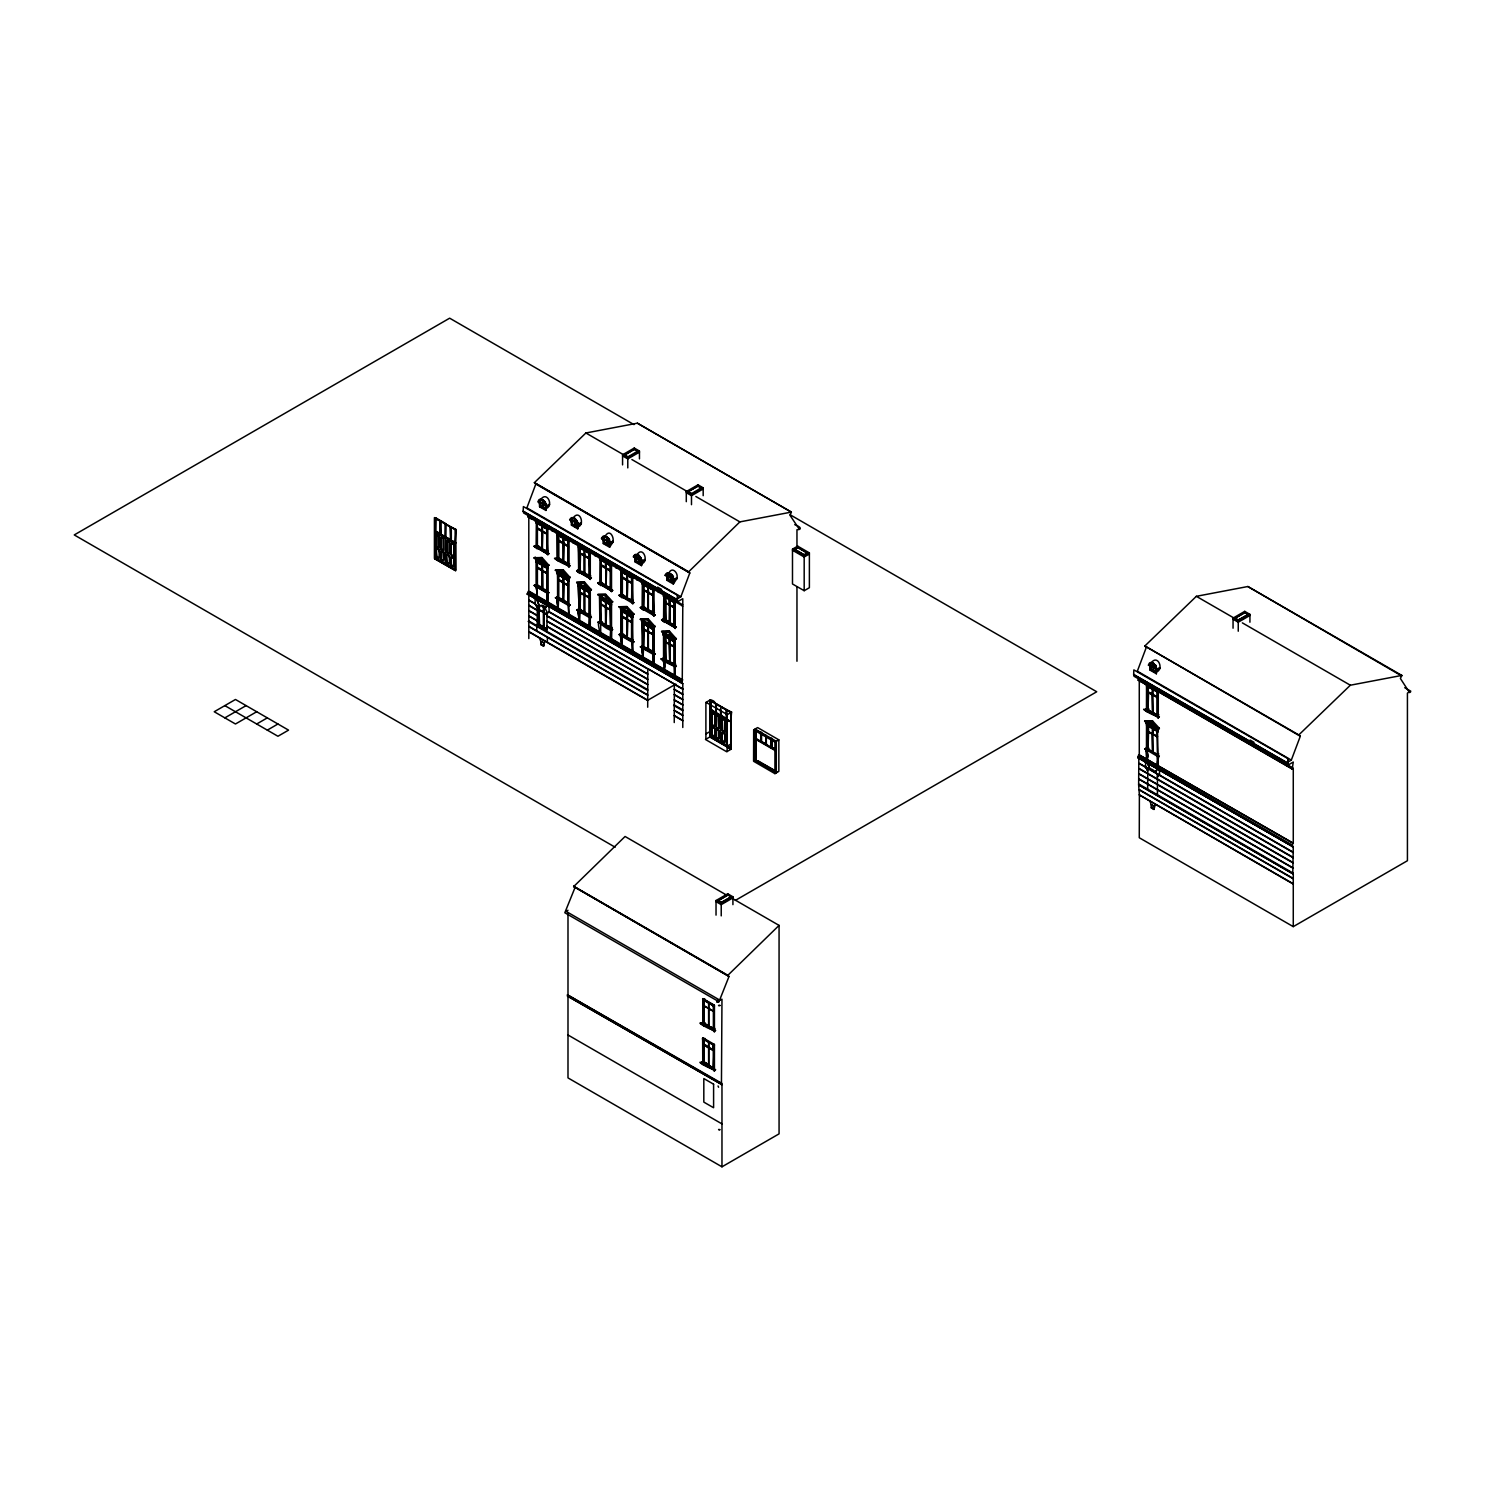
<?xml version="1.0" encoding="UTF-8"?>
<svg xmlns="http://www.w3.org/2000/svg" width="1485" height="1485" viewBox="0 0 1485 1485"><rect width="100%" height="100%" fill="white"/><g stroke="black" fill="none" stroke-linecap="round" stroke-linejoin="round"><path stroke-width="1.5" d="M539.055 606.79L539.055 605.175M530.813 517.114C535.677 519.342 529.737 518.506 532.317 518.098M542.712 524.094L542.433 525.486L542.693 524.354A2.951 1.708 -60 0 1 543.38 523.425M541.45 523.24L543.232 524.762M552.067 529.365C556.708 532.41 550.805 529.625 553.812 531.036M562.685 535.51L564.783 536.902M573.303 541.635C577.461 541.691 573.507 544.995 574.584 542.489M583.921 547.761L586.018 549.357L585.183 548.67M596.023 554.889L595.782 555A2.951 1.708 -60 0 1 596.116 554.518M594.538 553.905C598.622 553.868 594.78 557.321 595.819 554.759M605.156 560.031C610.001 562.741 603.745 560.68 606.919 561.701M617.537 567.827C614.493 566.769 620.414 569.071 615.774 566.156M626.392 572.3C631.014 575.215 625.074 572.839 628.155 573.952M637.436 578.797L637.046 580.078L638.272 579.521A2.951 1.708 -60 0 1 639.367 578.259M637.028 578.426C641.112 578.445 637.306 581.842 638.29 579.28M648.908 585.406L648.778 586.798L648.889 585.665A2.951 1.708 -60 0 1 649.223 585.183M647.646 584.552L649.428 586.074M658.263 590.696C662.96 593.61 656.964 591.086 660.027 592.348M670.125 597.917L668.918 598.474L669.308 597.193M668.881 596.821C672.724 596.747 669.512 600.274 669.828 597.712M1141.798 681.262C1145.585 682.339 1140.202 681.931 1142.782 681.411M1155.107 686.887A2.951 1.708 -60 0 0 1154.012 688.168L1153.158 687.666A2.951 1.708 -60 0 1 1153.845 686.757M1154.012 688.168L1152.787 688.724L1153.177 687.425M1292.674 846.431L1137.788 757.628L1138.735 754.658L1293.268 843.257L1293.268 769.397L1292.191 769.063L1293.268 762.046L1287.959 765.109L1287.959 763.271L1133.649 674.543L1133.853 669.884L1288.052 758.668L1288.052 761.991L1291.319 760.097L1300.303 736.263L1144.861 645.975L1196.353 596.32L1247.845 586.519L1401.84 675.415L1400.392 678.478L1409.506 692.548L1410.434 692.159L1410.731 691.156L1404.736 687.685M538.572 545.737L534.173 546.183L547.817 554.295L548.875 553.682L546.758 552.327L546.963 527.658M548.893 592.663L547.817 593.258L534.173 585.424L536.345 585.294L548.893 592.663L547.817 593.536L534.173 585.424L536.345 585.294M570.129 565.692C559.826 564.374 541.45 549.097 569.052 566.546L570.129 565.692L567.994 564.597L567.994 540.039M557.58 573.024L558.212 598.195L558.212 573.637L556.504 571.985L557.58 570.333L557.58 597.564L555.464 597.935L569.052 605.787L570.129 604.933L567.994 603.838L568.198 576.458L567.121 578.203L569.052 580.635M590.288 553.645L579.67 547.519L579.67 571.075L578.612 570.723L578.5 546.239L578.816 570.574L576.7 570.964L590.288 578.816L591.383 577.943L589.229 576.848L589.229 552.309M578.816 582.603L577.739 584.255L579.466 610.446L578.816 585.294L578.816 609.815L576.7 610.205L590.288 618.057L591.383 617.185L589.229 616.089L589.229 591.55M602.297 582.528L597.898 582.974L611.523 591.067L612.6 590.455L610.465 589.118L610.688 564.448M612.618 602.112L611.523 602.724L597.898 594.483L605.806 594.371L612.618 601.741L609.592 601.611L610.465 628.359L612.6 629.696L597.898 622.215L602.297 621.769M631.719 576.83L631.719 601.388L633.835 602.724L619.134 595.225L621.305 595.095L621.305 570.574L621.083 595.244L623.533 594.798M619.134 607.124L621.305 607.124L621.305 634.336L619.171 634.726L632.777 642.578L633.854 641.724L631.719 640.629L631.923 613.249L633.854 613.992L627.041 606.623L619.134 606.752L632.777 614.994L633.854 614.363M644.768 607.049L642.337 607.513L642.541 582.844L642.541 607.365L640.425 607.755L654.013 615.607L655.071 614.994L652.954 613.639L653.159 588.97M643.172 623.681L641.464 621.12L642.541 619.375L642.541 646.606L640.425 646.996L654.013 654.848L655.071 654.235L652.954 652.88L653.159 625.519L652.082 627.171L653.734 628.86L653.808 653.381M664.63 594.371L663.461 596.265L666.004 595.782L666.004 619.319L661.66 620.025L675.248 627.858L676.343 627.004L674.19 625.909L674.19 601.351M676.343 666.245C666.041 664.927 647.646 649.65 675.248 667.099L676.343 666.245L674.19 665.15L674.19 640.592M715.529 1030.497C705.226 1029.198 686.831 1013.902 714.433 1031.37L715.529 1030.497L702.758 1023.276L702.962 998.607L714.433 1005.234L714.433 1032.056L713.598 1030.609M715.529 1069.738C705.226 1068.439 686.831 1053.143 714.433 1070.611L715.529 1069.738L713.375 1068.643L713.598 1043.974M1159.358 716.754C1148.759 715.195 1130.605 700.178 1158.281 717.608L1159.358 716.754L1157.223 715.659L1157.223 691.1M1158.077 755.382C1160.509 755.995 1155.441 762.269 1158.281 765.332L1157.428 727.52L1156.351 729.265L1157.743 729.673M538.702 606.084L538.888 624.665L546.721 629.194M543.417 500.129L543.603 500.965A4.418 2.543 60 0 1 545.812 504.789L545.775 506.701A4.418 2.543 60 0 1 543.603 507.944L543.25 500.037M546.35 506.348L540.224 501.967L537.83 501.93L538.368 500.909A5.624 3.248 60 0 1 542.211 499.721A5.624 3.248 60 0 1 546.072 505.346L546.61 506.998L545.663 506.311A4.882 2.821 60 0 0 542.211 500.334A4.882 2.821 60 0 0 538.777 502.338M572.486 518.711A4.418 2.543 60 0 0 572.17 519.397L570.63 520.734L570.221 519.304A5.624 3.248 60 0 1 574.082 518.116A5.624 3.248 60 0 1 577.925 523.741M577.628 525.077L577.628 523.221M603.411 539.074L603.448 540.002A4.418 2.543 60 0 0 605.657 543.826L607.328 544.717A4.418 2.543 60 0 0 609.481 543.473L603.504 538.09A4.418 2.543 60 0 1 605.657 536.846L607.328 537.756A4.418 2.543 60 0 1 609.481 541.617C616.906 546.888 611.876 525.876 605.397 535.788M609.537 543.454L603.931 538.758M610.446 543.176L609.611 547.222L603.318 543.584L603.021 538.814M636.211 555.501A4.418 2.543 60 0 0 635.896 556.188L634.355 557.506L633.946 556.095A5.624 3.248 60 0 1 637.789 554.907A5.624 3.248 60 0 1 641.65 560.532M638.309 555.52L639.181 563.112A4.418 2.543 60 0 0 641.353 561.868L635.302 556.522A4.418 2.543 60 0 1 637.51 555.241L638.828 555.223M635.264 557.283L635.357 556.485A4.418 2.543 60 0 1 637.566 555.204M670.7 580.802L669.382 580.616A4.418 2.543 60 0 1 667.173 576.774L667.656 575.549L665.261 575.512L665.818 574.491A5.624 3.248 60 0 1 669.661 573.303A5.624 3.248 60 0 1 673.503 578.927M667.229 574.881L673.206 580.264A4.418 2.543 60 0 1 670.997 581.545L669.382 573.637A4.418 2.543 60 0 0 667.173 574.918M665.744 575.085L668.751 573.358C672.946 563.706 681.856 578.278 674.116 580.004L673.336 584.013L667.043 580.375L666.746 575.605M1156.815 669.679L1150.244 664.63A4.418 2.543 60 0 1 1152.453 663.35L1153.715 663.368M1156.388 669.197L1156.24 670.013A4.418 2.543 60 0 1 1154.031 671.294L1153.344 663.758M546.963 631.459L546.963 613.324L549.153 612.061L549.005 606.363M539.296 502.023A4.882 2.821 60 0 0 544.475 508.464A4.882 2.821 60 0 0 544.475 501.559A4.882 2.821 60 0 0 539.296 502.023L539.593 506.793L545.905 510.432L546.22 508.52C553.979 505.42 546.796 490.57 540.726 499.573M571.168 520.418A4.882 2.821 60 0 0 576.329 526.859A4.882 2.821 60 0 0 576.329 519.954A4.882 2.821 60 0 0 571.168 520.418L571.465 525.189L577.758 528.827L578.073 526.915C584.997 524.873 580.097 509.262 573.544 517.393M609.611 547.222L613.361 541.505M634.875 557.209A4.882 2.821 60 0 0 640.054 563.632A4.882 2.821 60 0 0 640.054 556.745A4.882 2.821 60 0 0 634.875 557.209L635.172 561.98L641.483 565.618L641.798 563.706C649.335 561.367 642.727 545.199 636.879 554.963L633.872 556.689M673.336 584.013L677.086 578.296M1156.37 673.763L1156.537 668.677A5.624 3.248 60 0 0 1152.694 663.053A5.624 3.248 60 0 0 1148.833 664.24L1148.295 665.261L1149.761 665.354A4.882 2.821 60 0 1 1154.94 664.89A4.882 2.821 60 0 1 1154.94 671.777A4.882 2.821 60 0 1 1149.761 665.354L1150.058 670.125L1156.37 673.763L1156.035 672.222C1164.611 669.587 1157.632 653.697 1151.191 662.885M539.074 606.363L536.698 599.253L539.445 605.379A10.135 5.847 60 0 1 544.642 608.386L544.995 608.739A4.603 2.654 60 0 1 547.074 612.86M557.952 532.614L556.448 531.834A2.951 1.708 -60 0 0 556.801 530.758M567.92 538.442L567.066 537.96A2.951 1.708 -60 0 0 567.418 536.902M578.742 544.048A2.951 1.708 -60 0 1 578.537 544.587L577.684 544.085A2.951 1.708 -60 0 0 578.092 542.526M589.378 550.174A2.951 1.708 -60 0 1 589.155 550.712L588.877 550.192M621.361 568.05A2.951 1.708 -60 0 1 621.027 569.108L620.173 568.606A2.951 1.708 -60 0 0 620.377 568.087M631.719 576.588L630.958 574.639A2.951 1.708 -60 0 0 630.995 574.212M642.838 581.322L641.409 580.876A2.951 1.708 -60 0 0 641.761 579.818M652.639 587.503C650.17 587.856 655.126 588.487 652.639 587.28M663.702 593.09A2.951 1.708 -60 0 1 663.498 593.629L663.294 593.239M673.874 599.773L674.116 599.754A2.951 1.708 -60 0 0 674.338 599.235M563.947 536.233L563.669 537.737L564.43 536.79M585.406 548.745L584.069 549.506L584.347 548.132M584.867 548.8L584.923 550.007L585.276 549.079M596.302 555.557L595.058 554.722M637.381 423.188L791.356 512.102L637.381 423.188L585.888 432.989L534.396 482.644L689.82 572.95L680.854 596.766L677.587 598.659L677.587 595.355L523.388 506.571L523.165 511.23L677.476 599.94L677.476 601.778L682.784 598.715L682.784 604.859L681.726 605.472L682.784 606.084L682.265 680.241L528.27 591.327L527.231 593.963L682.784 683.601L682.784 727.483M670.645 598.492L669.512 597.564M1152.341 686.942L1151.952 688.223L1152.416 687.388M1247.845 586.519L1401.691 675.953M604.432 536.363L601.536 538.721L605.026 536.568M633.408 557.116L636.304 554.759L633.334 556.467M668.751 573.358L665.261 575.512M537.199 625.816L537.292 607.365L535.138 603.615L535.138 598.362M546.963 613.324L549.005 611.634L682.896 688.984M1147.664 789.148L1147.775 770.696L1145.603 766.947L1145.603 761.694M1157.428 794.791L1157.428 776.135L1159.488 774.947L1159.488 769.694M689.82 572.95L535.844 484.036L526.878 507.87L680.854 596.766M575.029 887.547L564.82 912.755L718.963 1001.744L729.024 976.443L573.711 886.545L729.024 976.443M1142.856 681.058A2.951 1.708 -60 0 0 1142.54 681.541L1141.427 682.172L1141.705 680.798M528.808 638.569L528.808 594.705L527.323 594.297M647.701 707.213L647.794 668.714L674.357 684.047L674.246 722.545M731.158 749.183L709.923 736.913L705.468 739.493L726.703 751.763L731.158 749.183L731.158 712.317L709.923 700.048L705.895 702.572L705.895 739.252M730.75 721.469L731.585 712.076L727.13 714.823L727.13 751.521M753.675 729.859L753.582 761.267L774.929 773.648L778.845 771.383L778.845 739.846L757.61 727.576L753.675 729.859L774.929 742.11L778.845 739.846M774.929 742.11L774.929 773.648M1409.358 691.954L1407.427 693.068L1407.427 860.725L1293.268 926.64L1293.268 874.015L1138.642 784.897L1138.828 757.61M1293.268 884.095L1139.385 794.939L1138.642 784.897M1139.385 794.939L1139.273 837.744L1293.268 926.64M1292.767 873.774L1293.268 846.933L1137.788 757.628M539.816 605.397L539.055 609.685L543.826 611.839M717.069 1000.537L718.499 1000.574L717.032 1000.63M563.595 536.679L562.722 537.162L563.112 535.881M574.212 542.805L573.34 543.287L573.73 542.006M574.936 543.51L573.971 542.322M1287.848 759.281L1287.625 763.457M541.858 523.611L541.579 524.985L541.951 524.075M539.593 506.793L540.41 503.693M571.465 525.189L572.263 522.07M603.318 543.584L603.652 542.433M635.172 561.98L635.988 558.861M667.043 580.375L667.378 579.224M1150.058 670.125L1150.875 667.006M547.167 526.34L546.61 527.453L547.817 526.915M1157.632 689.671L1157.075 690.766L1158.281 690.247M544.846 641.112L543.491 646.105L543.807 642.856L540.837 641.501L540.837 644.564L543.491 646.105M1155.311 804.443L1153.956 809.436L1154.291 806.188L1151.302 804.833L1151.302 807.896L1153.956 809.436M544.698 608.423L547.371 605.305L545.051 608.794M1149.873 768.636L1147.162 762.585L1149.873 768.636A10.135 5.847 60 0 1 1155.107 771.699L1157.854 768.636L1155.516 772.126A4.603 2.654 60 0 1 1157.539 776.172M537.199 607.681L535.138 603.615L528.901 600.088M531.24 517.485L530.962 518.859L532.075 518.024A2.951 1.708 -60 0 1 532.391 517.727M552.494 529.737L552.216 531.11L552.568 530.201M594.965 554.258L594.687 555.65L595.374 554.629M605.583 560.402L605.305 561.775L606.641 561.014M616.201 566.527L615.922 567.901L616.294 566.992M617.055 567.029L616.888 567.214A2.951 1.708 -60 0 1 617.723 566.36M626.818 572.653L626.54 574.045L627.023 573.043M648.073 584.923L647.794 586.297L648.147 585.387M658.69 591.049L658.412 592.441L658.765 591.513M539.445 605.175L539.111 605.36A4.603 2.654 60 0 0 537.087 607.087M534.526 483.033L535.844 484.036M791.356 512.102L739.883 521.885L688.52 571.929M573.711 886.545L625.074 836.482L727.056 895.381M733.07 898.833L779.068 925.396L727.706 975.441M1144.991 646.365L1146.309 647.367L1137.343 671.183L1291.319 760.097M1401.84 675.415L1350.348 685.216L1298.855 734.871L1300.303 736.263M545.905 510.432L546.202 506.014M577.758 528.827L577.684 523.184A4.418 2.543 60 0 0 577.368 522.145M641.483 565.618L642.3 561.571L645.233 559.901M682.265 680.241L681.225 682.877L682.469 683.787M1292.73 843.554L1291.783 846.524M563.186 536.326L564.43 537.18M584.552 548.522L585.684 549.431M536.401 518.989A2.951 1.708 -60 0 1 536.066 520.047L536.122 521.402M557.914 532.818L557.228 533.579L558.434 533.059M579.15 545.088L578.463 545.849L579.67 545.311M589.768 551.213L589.081 551.975L590.288 551.455M599.42 556.504L598.993 557.692M653.177 587.67L652.806 588.765L654.013 588.227M664.111 594.13L663.572 594.984M674.728 600.256L674.042 601.017L675.248 600.497M546.758 552.327L548.336 551.38M557.376 558.453L557.265 533.969L557.376 558.453L558.434 558.806L558.434 535.268L569.052 541.394M567.994 564.597L569.59 563.65M578.612 570.723L576.644 570.704L590.288 578.575L591.383 577.943M557.376 597.694L555.409 597.675L570.11 605.175M558.212 598.195L558.434 574.509L568.736 580.821M589.229 576.848L590.826 575.92M567.994 603.838L558.434 598.047M578.612 609.964L576.644 609.945L591.346 617.444M579.466 610.446L581.062 609.518M610.465 589.118L610.372 564.634L611.319 589.601M589.229 616.089L590.826 615.161M621.083 595.244L619.134 595.225L632.777 603.337L633.854 602.483M631.719 601.388L633.297 600.441M610.465 628.359L612.061 627.413M642.337 607.513L640.369 607.495L655.071 614.994M623.533 634.039L619.134 634.466L633.835 641.965M652.954 613.639L654.551 612.692M631.719 640.629L633.297 639.682M654.013 629.677L643.395 623.552L643.395 647.089L640.369 646.736L655.071 654.235M674.19 625.909L674.394 601.239M652.954 652.88L654.551 651.934M663.257 634.411L664.315 636.007L666.004 635.023L666.004 658.56L664.426 659.507L662.7 658.375C661.883 659.971 666.078 664.686 663.572 669.067C667.118 669.828 663.498 649.001 664.426 669.568M674.19 665.15L675.786 664.203M1149.037 709.069L1146.606 709.533L1146.81 684.845M702.758 1023.276L702.962 998.607M705.208 1022.831L703.612 1023.759L703.612 999.219M1157.223 715.659L1158.82 714.712M1149.037 748.31L1146.606 748.774L1146.81 721.394L1144.638 721.023L1152.546 720.912L1159.358 728.281L1158.281 729.265L1144.638 721.394M702.758 1062.517L702.646 1038.034L703.612 1063L703.816 1039.314M1157.223 754.9L1158.82 753.953M713.375 1068.643L703.816 1062.87M605.676 560.866L606.418 561.126A2.951 1.708 -60 0 1 606.734 560.643M557.636 532.168L557.302 532.317A2.951 1.708 -60 0 0 557.655 531.259M631.812 575.14L631.645 575.233A2.951 1.708 -60 0 0 631.849 574.695M673.429 599.16L673.262 599.272A2.951 1.708 -60 0 0 673.485 598.733M455.45 543.473L434.845 531.834L455.45 543.473L455.45 570.444L434.845 558.806L435.699 517.819L445.667 523.574L445.667 536.605L440.265 534.21L440.265 521.198M438.873 532.688L434.845 531.333L455.227 543.102L456.081 529.588L450.233 526.952L450.883 539.612M450.233 526.952L445.036 523.945M440.47 533.598L440.043 520.827M439.04 536.215L439.244 548.039L436.534 546.48L436.534 534.526L439.356 536.029M434.845 518.302L456.081 529.588M443.347 538.684L443.551 550.527L440.841 548.967L440.952 536.939L443.662 538.517M456.081 542.619L450.66 540.224L450.883 527.082M449.231 542.099L449.454 553.924L446.744 552.364L446.744 540.41L449.547 541.914L449.231 553.552L446.948 552.234L446.948 540.781L449.342 542.025M439.356 549.821L436.534 548.318L436.534 556.597C446.465 564.189 433.453 534.637 436.757 556.467M440.841 548.967L441.156 537.31L443.44 538.628L443.347 550.155L441.064 548.837M451.254 554.722L453.649 555.984L453.853 544.401L453.742 556.411L451.032 554.852L451.032 542.897L453.853 544.401M436.534 556.597L439.152 557.729L439.152 549.951M440.841 559.084C447.69 566.026 441.323 538.832 443.551 560.643L440.841 559.084L440.952 550.749L443.662 552.309M523.165 511.23L677.476 599.94M622.568 464.879L622.568 454.781L634.262 448.043L639.46 451.05L639.46 458.884M451.032 554.852L451.366 543.194L453.649 544.512M624.554 455.023L634.262 449.435L637.492 451.291L627.784 456.897L624.554 455.023L634.262 449.138L639.46 452.145L627.784 458.884L622.568 455.895M446.744 562.481L449.342 563.613L449.342 555.836L446.837 554.146L446.744 562.481C456.86 569.98 443.421 540.503 446.948 562.351M451.032 564.968L453.649 566.101L453.853 558.193L453.853 566.472L451.032 564.968L451.143 556.634L453.853 558.193M622.568 454.781L627.784 457.788L639.46 451.05M543.417 507.313L541.932 507.035A4.418 2.543 60 0 1 539.779 503.174L539.779 503.174M682.784 679.926L528.808 591.03L528.808 517.17L527.75 516.817L528.808 515.945M545.663 506.311L549.153 504.306M546.684 506.441L549.654 504.714M546.61 506.998L549.283 505.457M536.345 520.307L535.138 520.827L535.695 519.713M537.199 520.789L536.029 522.683L538.572 522.2M536.029 522.683L537.199 522.015M455.45 570.444L455.227 530.089M538.09 523.333L542.341 525.783M538.09 528.233L542.341 530.683M547.13 533.449L542.341 531.314L542.879 526.098M546.963 526.433L545.756 526.952L546.313 525.838M542.879 530.999L541.821 531.611L542.341 548.466M546.591 528.846L547.817 528.14L547.817 554.982L546.963 553.534M542.879 531.611L542.341 549.079L547.13 551.232L542.341 549.079M547.817 529.124L542.341 526.395M224.848 717.868L246.083 705.616M569.609 519.676L572.579 517.968M570.166 519.899L573.154 518.172M547.13 534.062L537.403 528.883M577.776 524.261L571.651 519.694A4.418 2.543 60 0 1 573.86 518.432L575.103 518.432M571.595 521.606L572.17 521.272M577.684 525.059A4.418 2.543 60 0 1 575.475 526.34L575.27 518.525M557.58 532.558L556.374 533.096L557.061 532.335M535.25 545.552L534.21 546.443L537.199 548.856L537.199 547.891M558.434 534.284L557.265 534.953L559.808 534.47M571.651 521.569A4.418 2.543 60 0 0 573.86 525.393L575.27 525.709M578.315 523.778L571.502 520.697M570.63 520.734A4.882 2.821 60 0 1 574.082 518.729A4.882 2.821 60 0 1 577.516 524.706L581.006 522.701M559.344 535.602L563.056 538.35L563.205 561.311M578.537 524.836L581.507 523.11M581.155 523.852L577.516 524.706M256.701 711.742L235.465 723.993L214.23 711.742L235.465 699.472L288.554 730.137L277.936 736.263L224.848 705.616M567.994 546.294L559.344 540.503M568.365 545.719L563.576 543.566L564.114 538.35M534.173 557.71L542.081 557.58L548.893 565.321L547.817 565.952L534.173 558.063L542.081 557.58M534.173 558.063L535.25 557.079M568.198 538.702L567.14 539.315L567.678 538.461M535.472 558.341L541.115 558.657L546.629 564.616L535.472 558.341L541.115 558.657M569.052 539.185L567.883 540.094L567.827 546.016M563.576 542.953L558.806 540.8M535.844 560.903L536.883 562.425L535.25 558.694M563.056 543.881L564.114 543.269M567.827 541.115L569.052 540.41L569.052 567.251L568.198 565.804M564.114 543.881L563.576 561.349L568.365 563.502L563.576 561.349M536.642 560.216L537.199 558.564L536.976 585.925M536.066 560.922L536.122 585.443M536.345 546.053L534.173 546.183L547.817 554.053L548.893 553.422M535.807 559.734L536.029 561.924L537.199 561.256M256.701 723.993L267.319 717.868M538.09 562.574L542.341 565.024M541.654 561.126L540.577 562.871L542.099 564.523L542.508 561.627M568.365 546.332L567.827 563.799M541.969 563.279L541.412 562.258M541.654 563.836L541.115 562.796M538.09 567.474L542.341 569.924M538.09 568.087L541.821 570.853L542.879 570.24M547.13 572.69L542.341 570.556L542.879 565.34M578.816 544.828L577.609 545.348L578.296 544.587M555.409 558.434L557.58 558.323L555.464 558.694L558.434 561.107L558.434 560.161M548.893 565.321L545.886 564.82L547.538 567.548L547.594 592.069M559.344 558.286L563.576 560.736M579.67 546.536L578.5 547.222L579.354 547.705L578.5 546.239L579.466 571.205M548.893 564.95L547.817 565.581L540.986 558.212M547.278 566.36L547.817 564.69L547.817 602L546.758 601.629L546.963 592.775L546.758 601.629M547.501 567.567L546.963 564.207M584.83 555.223L580.041 553.07L580.579 547.854M547.13 590.473L542.341 588.32L542.879 570.853M267.319 730.137L277.936 723.993M536.029 561.924L547.817 568.365M601.536 538.721L603.931 538.572M606.975 536.827L605.657 536.846M607.866 544.42L606.548 544.438L607.124 536.92M580.041 548.169L584.83 550.304M686.293 501.67L686.293 491.572L697.987 484.834L703.185 487.822L703.185 495.674M580.579 553.385L580.041 570.853L584.83 573.006L581.99 571.372M585.35 550.619L589.972 553.831L578.612 547.148M542.341 571.168L547.13 573.303M688.279 491.813L691.49 493.67L688.279 491.572L697.987 486.208L701.198 487.822L697.987 485.966L686.293 492.667L691.49 495.674L703.185 488.936M555.409 569.962L563.316 569.85L570.129 577.572L569.052 578.203L555.409 570.333L563.316 569.85M555.409 570.333L556.504 569.702L570.129 577.572M589.434 550.954L588.227 551.492L588.914 550.712M579.67 571.075L589.434 576.7L589.434 552.179M691.49 493.67L701.198 487.822M585.35 555.52L584.292 556.133L584.292 573.303M589.062 553.385L590.826 552.364M686.293 491.572L691.49 494.579L703.185 487.822M535.25 584.793C534.359 586.259 538.721 591.03 536.122 595.504L537.199 595.875M557.896 572.486L558.434 570.815L557.265 574.194L568.848 580.746M602.483 539.111A4.882 2.821 60 0 1 605.936 537.125A4.882 2.821 60 0 1 609.388 543.102L612.86 541.097M538.09 585.257L542.341 587.707M613.008 542.248L609.388 543.102M559.808 573.711L558.119 574.676L557.042 571.985M559.344 574.843L563.056 577.591L563.205 600.553M589.601 557.97L584.83 555.836M562.667 574.509L563.743 573.897L563.409 576.774L561.813 574.027M542.879 588.023L541.969 565.247M567.994 585.777L559.344 579.744M559.344 580.357L563.056 583.122L564.114 582.51M568.365 584.96L563.576 582.807L564.114 577.591M577.739 570.073L576.7 570.964L579.67 573.377L579.67 572.412M600.905 557.58L599.736 559.474L602.297 558.991M567.975 577.572L569.052 576.96L568.848 614.382L567.994 605.1M600.905 558.806L599.736 559.474L611.319 566.045M570.129 577.219L569.052 577.832L562.24 570.463M563.576 582.194L558.806 580.041M601.815 560.123L606.066 562.574M563.576 600.59L568.365 602.743L563.576 600.59L564.114 583.122M585.35 573.303L589.601 575.753M601.815 565.024L606.066 567.474M610.836 570.24L606.066 568.087L606.066 563.186L606.066 585.257L601.815 582.807M563.576 583.419L568.365 585.573M576.644 582.231L584.552 582.101L591.383 589.842L590.288 590.473L576.644 582.603L584.552 582.101M576.644 582.603L579.67 583.085L578.593 583.716L579.41 585.944M577.962 582.862L583.605 583.197L577.962 582.862L589.118 589.155L583.475 583.271M611.523 563.706L610.316 564.244L610.576 562.871A2.951 1.708 -60 0 0 610.743 561.905M610.316 565.637L611.523 564.931L611.523 591.773L610.688 590.325M556.522 597.323C557.191 602.427 559.344 618.799 556.504 597.063M606.585 568.402L606.066 585.87L610.836 588.023L606.066 585.87M606.066 563.186L611.523 565.915M558.806 597.824L563.576 599.977L558.806 597.824L558.638 574.862M579.67 585.777L578.5 586.464L590.288 592.886M579.466 586.891L578.408 585.48M584.83 594.464L580.041 592.311L580.579 587.095M583.586 587.317L584.125 585.665L584.644 589.044L584.979 586.148L584.44 587.819M638.104 561.887L637.51 562.221A4.418 2.543 60 0 1 635.302 558.397L635.803 557.153M638.995 555.316L639.181 556.151A4.418 2.543 60 0 1 640.592 557.896A4.641 2.692 60 0 0 635.246 556.114A4.641 2.692 60 0 0 638.606 563.149A4.641 2.692 60 0 0 641.167 558.935A4.418 2.543 60 0 1 641.409 559.975L641.78 561.182M544.364 612.136L539.055 610.298L539.575 624.275L543.306 627.023M547.185 628.675L543.826 627.338L544.364 612.748M580.041 587.41L584.83 589.545M580.579 609.778L584.83 612.247L580.041 610.094L580.579 592.626M585.35 589.861L589.062 592.626L590.288 591.921L578.612 585.406M621.305 569.349L620.099 569.887L620.786 569.108M598.975 582.343L597.935 583.234L600.905 585.628L600.905 584.682M622.159 569.832L620.953 570.37L621.621 569.609M590.083 616.591L589.972 592.107L588.357 589.359M622.159 571.075L620.99 571.744L623.533 571.242M558.212 608.256L558.434 599.402L558.212 608.256L557.376 607.755M591.383 589.471L590.288 590.102L583.475 582.733M642.021 560.569L641.353 560.012A4.418 2.543 60 0 0 641.037 558.954M589.749 590.881L590.288 589.211L590.288 626.521L589.229 626.15L589.434 617.296L589.229 626.15M642.021 560.755L635.209 557.488M634.355 557.506A4.882 2.821 60 0 1 637.789 555.52A4.882 2.821 60 0 1 641.242 561.497L644.731 559.492M623.05 572.393L627.301 574.843M584.292 612.544L584.292 595.374L585.35 594.761M644.861 560.643L641.242 561.497M585.35 595.374L589.601 597.824M569.052 605.527L570.129 604.933M623.05 577.294L627.301 579.744M589.601 597.211L584.83 595.077M632.09 582.51L627.301 580.357L627.839 575.14M597.898 594.854L600.07 594.854M631.923 575.475L630.717 576.013L631.403 575.252M599.197 595.114C609.221 593.258 618.67 610.558 599.327 595.039M632.777 575.976L631.608 576.885L631.552 582.807M600.905 595.355L599.829 595.968L600.59 599.216L602.297 598.232M600.367 597.007L598.975 595.485M626.763 580.654L627.839 580.041M631.552 577.906L632.777 577.201L632.777 604.024L631.923 602.576M577.758 609.592C578.426 614.697 580.579 631.069 577.739 609.314M627.839 580.654L627.301 598.139L632.09 600.274L627.301 598.139M627.301 575.456L632.777 578.185M599.513 597.564L599.847 622.234M600.07 582.844L597.898 582.974L611.523 590.844L612.618 590.213M597.898 594.483L605.806 594.371M599.513 596.524L599.736 598.715L600.905 598.047M601.815 599.365L605.527 602.13L605.899 625.204M605.379 597.917L604.302 599.662L606.214 601.109L606.214 598.418L605.676 600.07M632.09 583.122L631.552 600.59M605.379 600.627L604.822 599.587M585.35 612.544L589.601 614.994M610.465 610.316L601.815 604.265M606.066 601.815L606.066 606.715M601.815 604.878L605.527 607.643L606.585 607.031M610.836 609.481L606.066 607.328L606.585 602.13M642.541 581.619L641.334 582.139L642.021 581.377M620.21 594.594L619.171 595.485L622.159 597.898L622.159 596.933M643.395 582.101L642.337 582.714L642.875 581.86M643.172 584.44L642.225 583.995L643.395 583.327M579.466 620.507L579.67 611.653L579.466 620.507L578.612 620.025M612.618 601.741L611.523 602.372L604.711 594.984M611.319 628.842L610.446 602.112L611.523 601.481L611.523 638.791L610.465 638.42L610.688 629.566L610.465 638.42M611.523 605.156L610.688 600.979M540.837 644.564L543.807 645.919M543.807 642.856L540.837 641.501L539.482 638.03M648.537 592.014L643.766 589.861L644.286 584.644M610.836 627.264L606.066 625.111L606.585 607.643M591.383 617.185L590.083 617.853L590.083 626.651M665.187 574.862L668.157 573.136M627.301 597.527L622.531 595.374M644.286 590.158L643.766 607.643L648.537 609.778M649.075 587.41L654.013 590.436M610.836 610.094L606.066 607.94M621.305 607.124L620.21 608.776L621.881 610.465L621.937 634.986M649.075 592.311L648.017 592.923L648.017 610.094M652.787 590.158L654.551 589.155M598.975 621.584L597.935 622.475L600.07 622.085M621.602 609.277L621.064 608.237M670.849 580.895L671.053 574.546A4.418 2.543 60 0 1 673.206 578.408M621.825 610.483L621.305 609.815M619.134 606.752L627.041 606.623M666.208 575.902A4.882 2.821 60 0 1 669.661 573.915A4.882 2.821 60 0 1 673.095 579.892L676.585 577.888M631.589 613.676L620.433 607.384L626.076 607.718L631.459 613.75M676.733 579.039L673.095 579.892M623.533 610.483L621.825 611.467L620.767 608.776M623.05 611.634L627.301 614.085M653.326 594.761L648.537 592.626M626.911 612.34L627.468 610.669L627.06 613.565L625.519 610.818M601.277 622.363L606.066 624.498M626.614 612.878L626.076 611.839M606.066 625.111L609.425 626.447M623.05 616.535L627.301 618.985M623.05 617.147L626.763 619.895L627.839 619.282M632.09 621.751L627.301 619.598L627.839 614.382M663.776 593.87L662.718 594.483L663.257 593.647M641.464 606.864L640.425 607.755L643.395 610.168L643.395 609.203M631.923 613.249L630.847 614.994L632.499 616.591M600.905 632.647L600.07 632.164M631.682 614.363L632.777 613.75L632.554 651.173L631.923 641.817M663.461 596.265L664.63 595.596M633.854 613.992L632.777 614.623L625.946 607.254M631.923 615.941L632.554 641.112M632.09 639.515L627.301 637.381L627.839 619.895M632.777 617.426L631.385 616.034M612.618 629.454L611.523 630.308C601.239 628.303 595.652 613.175 599.847 632.294M649.075 610.094L653.326 612.544L650.486 610.91M669.791 604.265C663.312 605.212 663.312 591.995 669.791 599.365M677.587 595.355L677.16 600.126M665.002 602.743L665.54 619.598L669.791 622.048L665.002 619.895M674.561 607.031L669.791 604.878L669.791 599.977L669.252 622.363M627.301 620.21L632.09 622.363M640.369 619.022L648.277 618.892L655.089 626.633L654.013 627.264L640.369 619.375L648.277 618.892M640.369 619.375L643.395 619.876L642.225 623.236L653.808 629.807M674.394 600.014L673.188 600.534L673.763 599.42M652.713 626.02L641.817 619.579M794.735 524.632C801.789 527.119 801.751 529.792 796.962 529.737L796.962 547.965M643.395 619.876L642.856 621.528M674.023 602.427L675.248 601.722L675.248 628.563L674.394 627.115M620.247 634.114C620.916 639.218 623.069 655.59 620.21 633.835M670.31 605.193L669.791 622.66L674.561 624.814M669.791 599.977L675.248 602.706M654.013 615.365L655.089 614.734M642.541 622.085L642.003 621.046M648.537 631.255L643.766 629.102L644.286 623.886M648.165 624.61L648.704 622.939L648.295 625.835L646.773 623.069M643.766 624.201L648.537 626.336M643.766 646.885L648.537 649.019L643.766 646.885L644.286 629.399M649.075 626.651L652.787 629.399L654.013 628.693L642.262 622.234L643.172 647.237M662.7 619.134L661.66 620.025L664.63 622.419L664.63 621.472M621.937 645.047L622.159 636.174L621.937 645.047L621.083 644.546M655.089 626.262L654.013 626.893L647.2 619.523M653.474 627.672L654.013 626.002L654.013 663.312L652.954 662.941L653.159 654.087L652.954 662.941M648.017 649.335L648.017 632.164L649.075 631.552M649.075 632.164L653.326 634.615M792.489 549.134L797.705 546.146L809.381 552.884L809.381 587.707L804.183 590.714L792.489 583.976L792.489 549.134L804.183 555.891L809.381 552.884M633.854 641.724L632.554 642.374L632.554 651.173M797.705 547.241L807.394 553.125L804.183 555L794.475 549.394L797.705 547.278M794.475 549.394L797.705 547.519L807.394 553.125M653.326 634.002L648.537 631.867M661.605 631.273L669.512 631.162L676.343 638.884L675.248 639.515L661.605 631.645L669.512 631.162M661.605 631.645L663.776 631.645M674.079 638.197L662.923 631.905L668.566 632.239L673.949 638.272M664.426 659.507L664.426 634.949L662.7 632.276M641.483 646.383C642.151 651.469 644.304 667.86 641.464 646.105M664.092 633.798L664.63 632.127L663.461 635.506L663.238 633.315M663.517 634.503L663.572 659.024M663.776 619.635L661.605 619.746L675.248 627.635L676.343 627.004M668.436 632.313L662.923 631.905M794.475 549.134L804.183 554.74L807.394 552.884M669.085 634.708L668.009 636.452L669.939 637.9L669.939 635.209L669.401 636.861M809.381 553.979L804.183 556.986L792.489 550.248M669.085 637.418L668.547 636.378M669.791 643.506C663.312 644.453 663.312 631.236 669.791 638.606M674.561 646.272L669.791 644.119L670.31 638.903M643.172 657.298L643.395 648.444L643.172 657.298L642.337 656.815M675.248 641.947L673.318 638.402M676.343 638.531L675.248 639.144L668.436 631.775M674.71 639.924L675.248 638.272L675.044 675.694L674.394 666.357L674.19 675.211M669.791 661.289L669.252 644.434L670.31 643.822M669.791 661.902L674.561 664.055L669.791 661.902L670.31 644.434M655.089 653.975L653.808 654.644L653.808 663.442M674.561 646.885L669.791 644.731M675.823 684.084L647.794 700.252L528.901 631.608M728.894 720.392L710.35 709.7L711.204 709.199C718.257 719.037 718.257 699.899 711.204 700.289L710.35 700.79L730.75 712.559L730.75 748.941L710.35 737.173L710.35 703.018M715.77 703.667L720.541 706.433M730.75 721.951L710.35 710.183L728.894 720.893M720.967 706.674L725.757 709.44M714.86 726.351L712.058 724.847L712.15 712.819L714.86 714.378L714.86 726.351L714.768 714.452L712.373 713.19M716.401 712.206L715.547 703.296M716.345 715.362L716.457 727.26C723.789 735.353 716.123 697.375 719.056 728.894L716.345 727.316L716.345 715.362L719.167 716.865L716.68 715.677M726.184 709.681L731.585 712.076M721.19 714.972L720.541 708.661M722.248 718.777L722.36 730.657L725.07 732.235L725.07 720.281L722.248 718.777L722.564 730.546M722.452 719.13L724.847 720.392M714.86 736.467L712.058 734.964L712.058 726.685L714.86 728.188L714.768 736.523L714.86 728.188M726.815 718.22L726.184 711.909M712.262 727.056L714.545 728.374M714.545 726.035L712.058 724.847L712.15 712.819M725.07 720.281L724.847 731.864L722.452 730.601M706.006 733.85L709.923 731.585M716.345 729.172L719.167 730.657L719.056 739.01L716.345 737.432L716.457 729.098L716.457 737.377M716.68 729.469L719.167 730.657M714.545 736.152L712.058 734.964L712.15 726.611M722.248 732.569L725.07 734.073L724.958 742.407L722.248 740.848L722.248 732.569C719.984 741.126 726.889 747.827 725.07 734.073M722.452 732.94L724.736 734.258M716.345 737.432L718.963 738.583L718.851 730.843M726.87 733.033L726.648 721.19L726.648 733.144M726.87 743.15L726.648 734.982L726.648 743.261M727.242 746.12L731.158 743.855M776.729 771.625L755.494 760.339L756.329 729.302M756.329 738.212L755.494 738.695L776.302 750.723M756.329 738.695L755.494 739.196L775.875 750.964M760.487 732.421L761.118 740.959M760.487 741.331L764.719 743.057M766.743 744.208L766.316 743.966M775.133 749.053L771.532 746.974M567.994 910.249L566.063 911.363L720.039 1000.277L721.97 999.164L721.45 1083.734L567.456 994.839L567.456 996.064L721.97 1084.663L721.97 1166.82L779.068 1133.853L779.068 925.396M716.03 915.131L716.03 900.523L727.724 893.784L732.922 896.792L732.922 904.643M718.016 900.523L721.227 902.397L730.936 897.033L721.227 902.639L718.016 900.782L727.724 894.935L732.922 897.887L721.227 904.643L716.03 901.636M718.016 900.782L727.724 895.177L727.724 893.784M716.03 900.523L721.227 903.53L732.922 896.792M567.456 994.839L721.97 1083.437M567.456 996.064L721.97 1084.663M735.372 900.393L1096.728 691.769L790.224 514.812M1133.649 674.543L1287.959 763.271M1150.689 665.299L1150.207 666.524A4.418 2.543 60 0 0 1152.416 670.366L1153.715 670.552M1153.882 663.461L1154.086 664.296A4.418 2.543 60 0 1 1156.295 668.12L1156.332 669.048M1233.051 628.211L1233.051 618.113L1244.727 611.356L1249.925 614.363L1249.925 622.215M1235 618.094L1244.727 612.507L1247.957 614.604L1238.249 620.21L1235.019 618.113L1238.249 619.969L1247.957 614.604M1235.019 618.354L1244.727 612.748L1244.727 611.356M1233.051 618.113L1238.249 621.12L1249.925 614.363M1292.191 769.063L1138.215 680.149L1139.273 679.276M1153.288 670.979L1154.606 670.96M1149.242 665.651A4.882 2.821 60 0 1 1152.694 663.665A4.882 2.821 60 0 1 1156.128 669.642L1159.618 667.637M1157.149 669.754L1160.119 668.046M1159.748 668.788L1156.128 669.642M1146.81 683.62L1145.603 684.158L1146.16 683.044M1146.606 709.533L1146.494 685.031L1147.664 684.121M1147.664 685.346L1146.494 686.014L1158.281 692.456M1146.494 685.031L1147.348 686.515L1149.037 685.532M1148.573 686.664L1148.035 691.88L1152.805 694.015M1152.805 689.114L1152.286 694.33M1148.035 709.644L1148.573 692.177M1157.428 689.764L1156.221 690.284L1156.295 689.021A2.951 1.708 -60 0 0 1156.518 688.483M1157.428 690.989L1157.966 692.641M1152.805 711.798L1152.286 694.943L1153.344 694.33M1157.056 692.177L1158.281 691.472L1158.281 718.313L1157.428 716.865M1153.344 694.943L1157.595 697.393M1157.595 696.781L1152.805 694.627M1144.638 709.496L1146.81 709.385L1144.694 709.756L1147.664 712.169L1147.664 711.222M1152.805 712.41L1157.056 714.86M1146.81 721.394L1145.733 723.065L1147.125 723.548L1147.348 725.757L1146.271 723.065M1147.125 723.548L1147.664 721.877L1147.441 749.257M1158.077 730.843L1146.401 724.29L1158.281 730.713L1157.056 731.418M1144.638 721.023L1152.546 720.912M1147.664 724.587L1146.494 725.255L1158.281 731.697M1148.573 725.905L1148.573 730.806M1152.119 724.457L1151.042 726.202L1152.973 727.65L1152.973 724.958L1152.434 726.611M1152.119 727.149L1151.58 726.128M1152.805 728.355L1152.805 733.256M1148.035 748.885L1148.573 731.418M1159.358 728.281L1158.281 728.894L1151.469 721.524M1152.805 751.039L1152.286 734.184L1153.344 733.571M1153.344 734.184L1157.595 736.634M703.816 999.089L702.646 999.776L705.208 999.275M704.725 1000.407L708.976 1002.858M1144.694 748.997L1146.81 748.626C1142.169 747.92 1151.376 754.491 1146.81 758.705L1147.664 759.188M1138.735 754.658L1293.268 843.257M709.496 1003.173L714.433 1006.199M713.598 1004.732L713.747 1010.524M708.438 1008.686L709.496 1008.074M713.208 1005.939L714.433 1005.234M1146.606 758.816L1145.733 748.124M713.747 1028.307L713.747 1011.137M1159.358 755.995L1158.281 756.849L1144.638 748.737M700.809 1023.258L702.962 1023.128L700.846 1023.518L703.816 1025.931L703.816 1024.966M1157.223 764.961L1157.428 756.106L1158.077 765.443M708.976 1025.56L704.187 1023.406M708.809 1003.21L708.809 1026.265L712.336 1027.49M714.972 1028.474L713.375 1029.402L713.375 1004.862L714.118 1006.384L702.758 999.702M703.816 1038.331L702.646 1039.017L705.208 1038.516M1157.428 776.655L1159.488 774.947M704.725 1039.649L708.976 1042.099M704.725 1044.568L708.976 1047.018M709.496 1042.414L714.433 1045.44M708.438 1047.927L709.496 1047.315M713.208 1045.18L714.433 1044.475L702.962 1037.848M708.976 1047.63L713.747 1049.765M708.809 1042.451L708.809 1065.506L713.208 1067.863L713.747 1050.378M700.809 1062.499L702.962 1062.369L700.846 1062.759L703.816 1065.172L703.816 1064.207M1151.302 807.896L1154.291 809.251M1154.291 806.188L1151.302 804.833L1149.965 801.362M1137.714 757.294L1293.268 846.933M600.59 599.216L599.792 597.712L611.523 604.172L610.316 604.878L606.066 602.427M652.62 627.171L653.697 628.879M536.122 586.705L535.287 585.071M536.976 587.188L536.976 595.986M547.817 593.258L547.594 602.112M599.847 623.496L598.993 621.862M600.701 623.978L600.701 632.777M611.523 630.048L611.319 638.903M663.572 660.268L662.7 658.375M1138.215 680.149L1139.273 680.501L1139.273 754.343M1147.441 750.519L1147.441 759.318M588.784 550.1L588.32 550.23A2.951 1.708 -60 0 0 588.71 548.652M791.227 512.641L789.927 515.165L798.893 528.623M610.038 562.629L609.63 563.836M661.605 658.987L663.776 658.876M1149.631 768.692L1149.576 768.692A4.603 2.654 60 0 0 1147.552 770.418M620.563 607.309L626.076 607.718M641.687 619.653L647.33 619.987L652.843 625.946M1145.956 721.654L1151.599 721.988L1157.112 727.947L1146.086 721.58L1156.982 728.021M535.788 519.527L535.38 519.453A2.951 1.708 -60 0 0 535.417 519.026M610.131 562.444L609.555 562.481A2.951 1.708 -60 0 0 609.76 561.943M663.127 593.016L662.644 593.146A2.951 1.708 -60 0 0 663.053 591.568M1146.253 682.859L1145.845 682.784A2.951 1.708 -60 0 0 1145.882 682.358M1157.613 689.393L1157.149 689.504A2.951 1.708 -60 0 0 1157.502 688.446M548.875 553.682L547.817 554.016M591.346 578.203L590.288 578.556M612.6 590.455L611.523 590.807M676.306 627.245L675.248 627.598M541.747 605.137L542.86 605.546M535.881 560.94L536.883 561.441M547.501 568.551L546.424 565.859M567.66 579.169L568.736 579.837M620.841 610.001L621.083 634.485M663.312 634.522L664.315 635.023M542.73 500.334L541.932 500.055A4.418 2.543 60 0 0 539.779 501.299L545.923 505.884M575.475 526.34L574.584 518.729M601.481 538.071L602.093 537.7A5.624 3.248 60 0 1 605.936 536.512A5.624 3.248 60 0 1 609.778 542.136M1246.472 613.472L1249.925 615.477L1238.249 622.215L1233.051 619.208M1196.353 596.32L1234.351 618.243M1242.351 622.865L1350.348 685.216M1144.861 645.975L1299.134 735.112M1250.054 740.05L1254.064 742.351M1293.268 768.172L1133.965 676.213L1133.965 674.357M1138.215 679.889L1293.268 769.397M1147.664 686.33L1157.428 691.954L1157.428 715.51L1147.664 709.867M1147.868 691.954L1157.223 697.597M1148.035 692.493L1152.286 694.943M1157.223 715.139L1147.868 709.737L1147.868 686.683M633.965 424.599L449.658 318.18L74.25 534.934L615.143 847.211M1148.722 722.49L1152.546 724.699M1157.428 727.52L1159.358 728.634M1147.664 725.571L1157.966 731.882M1147.868 731.195L1157.223 736.597M1147.868 731.455L1157.223 736.838M1148.035 731.734L1152.286 734.184M1157.223 754.38L1147.868 748.978L1147.868 725.924M1147.664 749.108L1157.428 754.751L1156.889 729.191M624.554 454.781L627.784 456.897M585.888 432.989L623.886 454.93M631.886 459.533L687.871 491.869M695.871 496.491L739.883 521.885M1138.735 756.366L1292.73 845.281M1139.385 763.401L1293.361 852.316M1139.273 763.643L1293.268 852.557M1139.273 768.543L1293.268 857.439M1139.273 768.914L1293.268 857.81M1139.385 773.908L1293.268 862.692M1139.273 774.168L1293.268 863.063M1139.385 779.179L1293.361 868.075M1139.273 779.421L1293.268 868.317M1139.273 784.303L1293.268 873.217M1138.642 784.748L1293.268 874.015M1139.385 789.686L1293.268 878.47M1139.273 789.927L1293.268 878.823M1139.273 794.809L1293.361 883.835M534.396 482.644L688.669 571.781M667.081 575.883L673.299 579.484M657.595 587.113L661.586 589.415M682.784 604.859L523.5 512.882L523.5 511.044M531.333 517.931L532.577 518.785M637.529 579.261L638.773 580.097M527.75 516.557L682.784 606.084M558.119 534.47L557.265 533.969L558.119 535.435M589.118 552.364L590.083 577.349M664.315 595.782L663.461 595.281L664.315 596.766M674.079 601.425L674.933 602.891L663.572 596.209M537.199 522.998L547.501 529.31L536.122 522.627M600.905 559.789L611.207 566.101M632.462 578.37L622.159 572.041L622.159 595.596L631.923 601.239M557.376 534.897L568.848 541.505M621.083 571.688L632.554 578.296M642.337 583.939L653.808 590.566M563.576 538.665L568.198 540.893M643.766 584.96L648.017 587.41L648.017 592.311M537.403 528.641L546.758 534.025M579.892 553.163L589.229 558.564M601.128 565.432L610.465 570.815M622.363 577.684L631.719 583.085M643.599 589.953L652.954 595.355M664.853 602.223L674.19 607.606M558.638 541.153L567.994 546.536M579.892 553.404L589.229 558.806M601.128 565.674L610.465 571.075M622.363 577.925L631.719 583.327M643.599 590.195L652.954 595.596M664.853 602.465L674.19 607.848M538.09 546.016L540.93 547.649M623.05 595.077L625.89 596.71M644.286 607.328L647.126 608.961M537.57 546.332L541.821 548.782M605.527 585.573L601.277 583.122L601.128 560.161M537.199 546.536L546.963 552.179L546.647 527.843L547.594 552.828M558.434 558.806L568.198 564.448M600.905 583.327L610.688 588.97M674.394 625.76L664.63 620.117L664.63 596.58L674.933 602.891M538.257 559.177L542.081 561.386M584.552 585.907L591.383 589.842M648.277 622.698L655.089 626.633M669.512 634.949L676.343 638.884M536.122 560.885L547.817 567.381L546.591 568.087L542.341 565.637M621.083 609.945L632.777 616.442L631.552 617.147L627.301 614.697M663.572 634.466L675.248 640.963L674.023 641.668L669.791 639.218M558.119 573.711L557.265 573.21L569.052 579.651L567.827 580.357L563.576 577.906M599.736 597.731L600.701 622.716M537.199 562.24L546.963 567.883L546.963 591.42M600.905 599.03L610.688 604.673L610.688 628.211L600.905 622.568M631.923 616.925L622.159 611.282L622.159 634.837L631.923 640.481M599.736 598.715L611.319 605.286M632.554 617.537L620.99 610.985L622.159 607.606M663.461 635.506L675.044 642.077L673.856 639.441M601.277 604.581L605.527 607.031M537.403 567.883L546.758 573.526M579.892 592.404L589.229 598.047M622.363 616.925L631.719 622.568M643.599 629.194L652.954 634.837M664.853 641.464L674.19 647.089M580.041 592.923L584.292 595.374M643.766 629.714L648.017 632.164M669.252 644.434L665.002 641.984L665.54 658.839M624.48 635.135L627.301 636.768L622.531 634.615M665.002 659.136L669.252 661.605M643.395 647.089L653.159 652.732L652.843 628.396M449.287 538.684L445.463 537.217L445.667 524.075M440.043 533.858L435.272 531.092L435.272 518.061M445.667 537.106L450.456 539.853L450.456 526.822M450.883 540.094L455.654 542.86M528.27 593.053L682.265 681.949M527.231 593.963L682.784 683.601M755.494 729.785L764.756 735.149M768.469 737.284L772.163 739.419M706.006 702.312L727.242 714.582M528.808 600.33L535.008 603.912M549.153 612.061L647.701 668.974M674.246 684.288L682.784 689.226M443.347 552.494L441.064 551.176L441.156 558.898M453.538 558.379L451.254 557.061L451.366 564.783M546.666 614.085L543.826 612.451L543.826 606.084M538.888 609.778L546.721 614.549L543.826 613.064M715.547 712.206L710.777 709.459L710.777 700.549M720.763 715.213L715.974 712.447L715.974 705.783M725.961 718.22L721.19 715.454L721.19 710.999M528.808 605.212L537.199 610.057M546.963 615.7L647.701 673.856M674.246 689.188L682.784 694.126M528.808 605.583L537.199 610.428M546.963 616.071L647.701 674.227M674.246 689.541L682.784 694.479M760.691 741.219L755.921 738.453L755.921 731.771M765.889 744.208L761.118 741.461L761.118 732.55M771.105 747.215L766.316 744.468L766.316 735.558M776.302 750.222L771.532 747.456L771.532 738.565M528.808 610.465L537.199 615.31M546.963 620.953L647.701 679.109M674.357 694.553L682.784 699.379M528.808 610.836L537.199 615.681M546.963 621.324L647.701 679.48M674.246 694.813L682.784 699.732M435.049 557.45L455.45 569.219M528.901 615.848L537.199 620.563M546.963 626.206L647.701 684.362M674.357 699.825L682.896 704.744M528.808 616.089L537.199 620.934M546.963 626.577L647.701 684.733M674.246 700.066L682.784 705.004M546.499 629.306L538.684 624.795L538.684 606.567M528.808 620.971L647.701 689.615M674.246 704.948L682.784 709.886M528.159 621.417L647.701 690.432M673.615 705.394L682.784 710.684M528.901 626.354L647.701 694.869M674.357 710.331L682.784 715.139M528.808 626.596L647.701 695.24M674.246 710.572L682.784 715.51M758.185 760.914L774.873 770.548M776.302 771.866L755.921 760.097L755.921 738.936M710.572 735.817L730.954 747.586M674.246 715.454L682.896 720.522M528.808 631.849L647.701 700.493M674.246 715.826L682.784 720.763M573.581 886.155L727.854 975.292M704.038 1005.716L713.375 1011.118M704.038 1005.958L713.375 1011.359M708.976 1026.172L713.208 1028.622M713.375 1028.901L704.038 1023.499L704.038 1000.445M713.208 1050.081L713.264 1044.159L714.229 1069.144M702.758 1038.943L714.229 1045.57L713.264 1044.159M704.038 1044.957L713.375 1050.359M704.038 1045.199L713.375 1050.6M708.976 1065.413L713.208 1067.863M567.994 1034.989L721.97 1123.904M721.97 1166.82L567.994 1077.906L567.994 995.748M1146.606 684.733L1146.531 683.378A2.951 1.708 -60 0 0 1146.884 682.32M567.994 539.798L568.532 538.944M599.847 558.193L599.773 556.838A2.951 1.708 -60 0 0 599.996 556.318M673.522 578.482A4.882 2.821 60 0 0 667.972 573.266A4.882 2.821 60 0 0 668.733 580.357A4.882 2.821 60 0 0 673.633 579.577L674.153 579.967M574.695 518.859L575.475 519.36A4.418 2.543 60 0 1 576.867 521.105A4.641 2.692 60 0 0 571.521 519.323A4.641 2.692 60 0 0 574.899 526.358A4.641 2.692 60 0 0 577.461 522.163M544.717 606.678L545.793 607.606M652.658 587.113L652.026 587.002A2.951 1.708 -60 0 0 652.379 585.944M599.513 556.318L598.938 556.355A2.951 1.708 -60 0 0 599.142 555.817M547.26 526.154L546.684 526.191A2.951 1.708 -60 0 0 547.018 525.133M546.406 525.653L545.83 525.69A2.951 1.708 -60 0 0 546.034 525.17M1146.81 710.721L1145.733 708.883M662.718 619.394L663.776 620.971M641.483 607.142L642.541 608.72M620.247 594.872L621.305 596.45M598.993 582.621L600.07 584.18M577.758 570.351L578.816 571.929M557.58 559.659L556.504 557.822M535.287 545.83L536.345 547.408M702.962 1024.483L701.885 1022.627M702.962 1063.724L701.885 1061.868M659.748 591.661L659.526 591.587A2.951 1.708 -60 0 1 660.602 590.529M627.895 573.266L627.654 573.396A2.951 1.708 -60 0 1 628.341 572.486M553.552 530.349L553.311 530.479A2.951 1.708 -60 0 1 553.998 529.57M653.697 590.622L652.843 589.155L653.808 614.14M621.825 572.226L620.99 570.76L621.937 595.745M643.079 623.737L642.225 622.271L642.337 646.755M589.972 593.072L588.895 590.38M703.5 1000.259L702.646 998.792L714.118 1005.419L714.229 1029.903M703.5 1039.5L702.646 1038.034L703.612 1063M1147.664 771.012L1145.603 766.947M718.591 1087.261L718.035 1085.962M631.923 577.684L632.554 601.87M673.262 578.37L673.577 579.614M1238.249 621.12L1238.249 631.218M1157.966 691.657L1158.077 716.141M1153.195 663.665L1153.14 670.886M1152.657 689.448L1152.657 712.503M1152.657 728.689L1152.657 751.744M1152.434 689.318L1152.434 712.373M1152.434 728.56L1152.434 751.614M1151.617 804.647L1151.617 807.71M1147.441 710.016L1147.441 685.457L1147.348 686.515M1146.494 724.272L1146.606 748.774M804.183 555.891L804.183 590.714M797.705 546.146L797.705 547.519M796.962 586.686L796.962 661.252M775.875 741.553L775.875 772.107M771.94 738.305L771.94 747.215M771.309 738.676L771.309 747.586M771.105 738.305L770.882 747.345M766.111 735.669L766.111 744.579M765.889 735.316L765.685 744.338M761.545 732.309L761.545 741.219M760.691 732.309L760.895 741.572M726.388 711.779L726.388 718.462M725.961 709.31C730.843 724.513 718.072 716.847 720.763 708.531M721.45 1083.734L721.45 1084.96M721.227 903.53L721.227 915.874M720.763 715.956L720.763 742.927M714.433 1044.475L714.433 1071.298L713.598 1069.85M711.204 700.289L711.204 709.199M710.572 710.071L710.572 737.043M709.923 700.048L709.923 736.913M708.605 1003.08L708.605 1026.135M708.605 1042.322L708.605 1065.376M704.038 1039.686L704.038 1062.74M703.816 1000.073L703.816 1023.629M697.987 484.834L697.987 486.208M691.49 494.579L691.49 504.677M669.419 599.569L669.624 622.753M669.419 638.81L669.624 661.994M669.252 599.662L669.252 604.581M669.252 638.903L669.252 643.822M664.853 596.933L664.853 619.987M664.853 636.174L664.853 659.229M664.426 595.708L664.426 620.266M663.776 595.095L663.572 619.783M654.013 589.452L654.013 616.294L653.159 614.846M648.388 587.429L648.388 610.483M648.388 626.67L648.388 649.725M648.165 587.317L648.165 610.372M648.165 626.559L648.165 649.613M647.85 622.456L647.441 625.333L647.312 624.108M648.017 626.651L648.017 631.552M643.172 583.457L643.172 607.996M638.457 555.613L638.457 562.815M634.262 448.043L634.262 449.435M631.385 614.92L631.552 622.048M631.552 622.66L631.552 639.831M627.784 457.788L627.784 467.886M627.134 575.178L627.134 598.232M627.134 614.419L627.134 637.473M626.93 575.048L626.93 598.102M626.93 614.289L626.93 637.343M622.363 572.412L622.363 595.466M622.363 611.653L622.363 634.708M606.604 537.217L606.604 544.42M605.694 562.796L605.899 585.962M605.527 562.889L605.527 567.79M605.527 607.643L605.527 624.814M601.128 599.402L601.128 622.456M600.701 558.935L600.701 583.475M600.07 558.323L599.847 582.992M590.288 552.68L590.288 579.503L589.434 578.055M584.663 550.657L584.663 573.711M584.663 589.898L584.663 612.952M584.459 550.527L584.459 573.581M584.459 589.768L584.459 612.822M584.292 550.619L584.292 555.52M584.292 589.861L584.292 594.761M567.994 912.533L567.994 994.523M567.66 578.129L567.827 585.257M567.827 585.87L567.827 603.04M563.428 538.387L563.428 561.441M563.428 577.628L563.428 600.683M562.889 573.396L562.555 576.273L562.351 575.066M558.638 535.621L558.638 558.676M558.212 534.396L558.212 558.954M547.39 637.325L547.39 641.78M546.758 567.029L546.758 591.568M543.677 605.806L543.677 627.431M543.454 605.676L543.454 627.301M542.879 500.426L542.879 507.629M541.969 526.006L542.192 549.172M541.821 526.098L541.821 530.999M541.821 565.34L541.821 570.24M541.821 570.853L541.821 588.023M541.153 641.316L541.153 644.379M537.403 523.37L537.403 546.424M537.403 562.611L537.403 585.665M536.976 522.145L536.976 546.684M536.772 626.392L536.772 630.828M536.345 521.532L536.122 546.202M451.31 526.822L451.31 539.853M445.259 523.834L445.259 536.846L440.47 534.099L440.47 521.068M445.259 537.589L445.259 564.56M440.897 520.827L440.897 533.858M435.699 517.819L435.699 530.85M435.049 531.704L435.049 558.676M1150.207 664.667A4.418 2.543 60 0 1 1152.416 663.387M1154.031 664.315A4.418 2.543 60 0 1 1156.24 668.157M1151.599 668.287A4.418 2.543 60 0 1 1151.098 667.248M1152.23 662.978A4.418 2.543 60 0 1 1152.991 663.053M1155.367 664.779A4.418 2.543 60 0 1 1156.017 665.726M1156.499 670.366A4.418 2.543 60 0 1 1156.017 670.83M1156.295 669.995A4.418 2.543 60 0 1 1154.086 671.257M1152.453 670.329A4.418 2.543 60 0 1 1150.244 666.505M1143.394 682.023A2.951 1.708 -60 0 1 1144.471 680.761M668.064 573.878A4.418 2.543 60 0 1 669.215 573.229M672.334 575.029A4.418 2.543 60 0 1 673.485 577.015M673.782 579.93A4.418 2.543 60 0 1 673.485 580.616M639.144 556.17A4.418 2.543 60 0 1 640.536 557.914M641.613 562.221A4.418 2.543 60 0 1 640.481 562.889M641.409 561.85A4.418 2.543 60 0 1 639.181 563.112M637.566 562.184A4.418 2.543 60 0 1 635.357 558.36M609.797 541.691A4.882 2.821 60 0 1 605.861 544.382A4.882 2.821 60 0 1 603.652 536.883A4.882 2.821 60 0 1 609.444 540.54M608.609 538.238A4.418 2.543 60 0 1 609.76 540.224M541.115 504.956A4.418 2.543 60 0 1 540.633 503.916M541.765 499.647A4.418 2.543 60 0 1 542.526 499.721M544.902 501.447A4.418 2.543 60 0 1 545.552 502.394M546.034 507.053A4.418 2.543 60 0 1 545.552 507.499M607.254 561.627A2.951 1.708 -60 0 1 607.959 560.717M596.636 555.501A2.951 1.708 -60 0 1 597.341 554.573M586.018 549.357A2.951 1.708 -60 0 1 586.352 548.875M575.4 543.232A2.951 1.708 -60 0 1 575.716 542.749M564.783 537.106A2.951 1.708 -60 0 1 565.098 536.623M554.165 530.962A2.951 1.708 -60 0 1 555.668 529.421M543.547 524.836A2.951 1.708 -60 0 1 544.624 523.574M532.929 518.711A2.951 1.708 -60 0 1 534.006 517.43M628.508 573.897A2.951 1.708 -60 0 1 630.011 572.338M617.871 567.753A2.951 1.708 -60 0 1 618.967 566.49M670.979 598.418A2.951 1.708 -60 0 1 671.665 597.508M660.361 592.274A2.951 1.708 -60 0 1 661.456 591.011M649.743 586.148A2.951 1.708 -60 0 1 651.247 584.607M639.125 580.022A2.951 1.708 -60 0 1 640.629 578.482M717.032 1002.022L718.517 1002.004L717.032 1002.022M718.591 1005.512L720.077 1005.475L718.591 1005.512M718.591 1129.602L720.077 1129.714L718.666 1129.51M436.868 534.823L439.152 536.141L439.04 547.668L436.757 546.35L436.868 534.823M562.369 570.927L567.883 576.885L556.726 570.593L562.369 570.927M649.075 649.335L653.326 651.785L649.075 649.335M704.725 1062.332L708.976 1064.801L704.725 1062.332M536.883 522.2L536.029 521.718L536.883 523.184L536.883 522.2M600.59 558.991L599.736 558.49L600.59 559.975L600.59 558.991M643.079 583.512L642.225 583.03L643.079 584.496L643.079 583.512M653.159 589.953L643.395 584.31L643.395 607.848L653.159 613.491L653.159 589.953M589.434 592.404L579.67 586.761L579.67 610.316L589.434 615.941L589.434 592.404M674.394 641.464L664.63 635.821L664.63 659.359L674.394 665.002L674.394 641.464M455.654 529.829L434.418 517.578L434.418 558.564L455.654 570.815L455.654 529.829M776.302 741.312L755.067 729.061L755.067 760.58L776.302 772.85L776.302 741.312M713.598 1084.198L703.816 1078.555L703.816 1102.111L713.598 1107.736L713.598 1084.198M1149.928 665.447A4.641 2.692 60 0 0 1154.866 671.573A4.641 2.692 60 0 0 1154.866 665.002A4.641 2.692 60 0 0 1149.928 665.447M666.895 575.697A4.641 2.692 60 0 0 671.833 581.823A4.641 2.692 60 0 0 671.833 575.252A4.641 2.692 60 0 0 666.895 575.697M603.188 538.906A4.641 2.692 60 0 0 608.108 545.032A4.641 2.692 60 0 0 608.108 538.461A4.641 2.692 60 0 0 603.188 538.906M539.463 502.116A4.641 2.692 60 0 0 544.382 508.241A4.641 2.692 60 0 0 544.382 501.67A4.641 2.692 60 0 0 539.463 502.116"/></g></svg>
